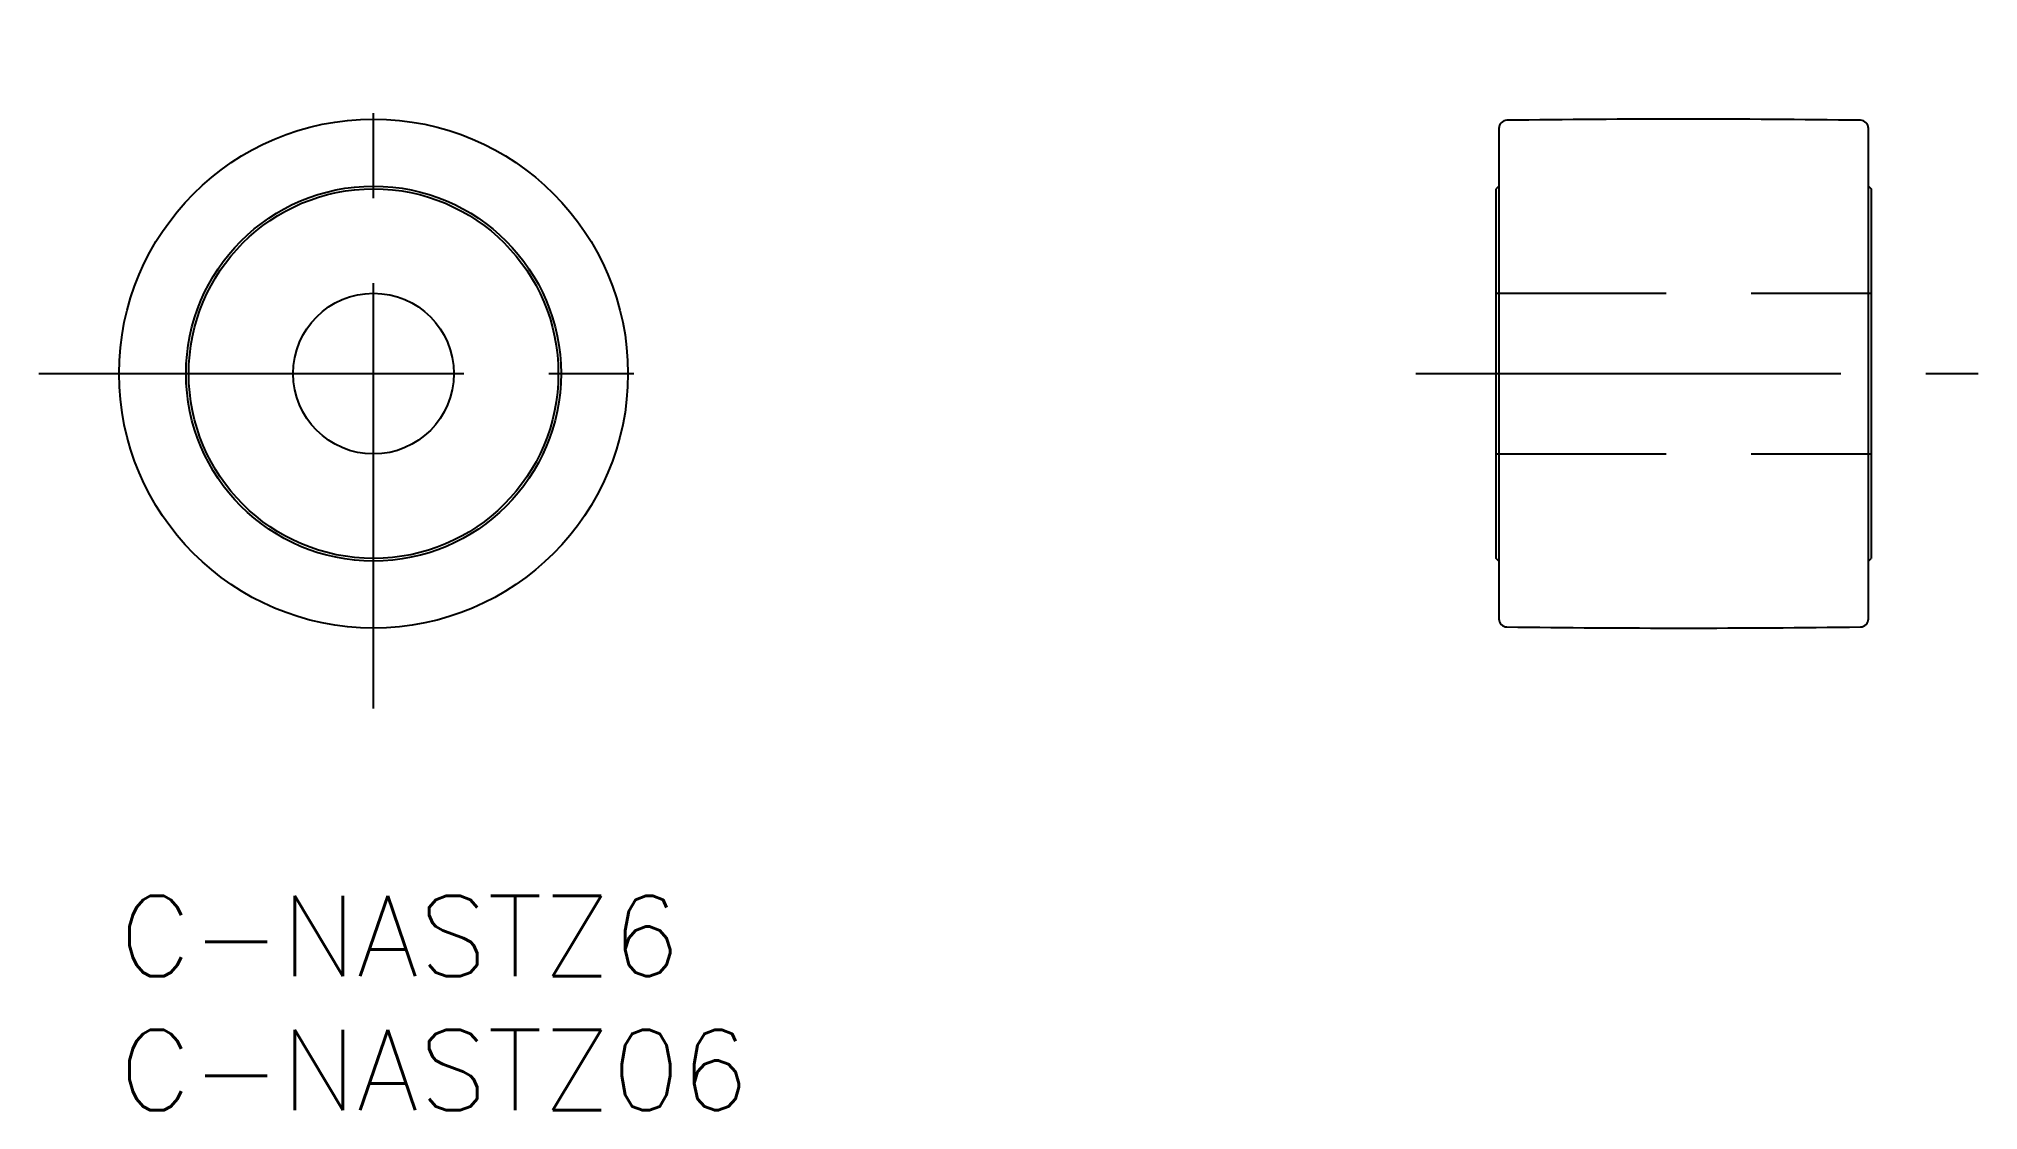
# Model space of a CAD drawing. Extents: x -3 to 69.4, y -8 to 32.
import ezdxf

# ---------------------------------------------------------------- set-up
doc = ezdxf.new("R2010")
doc.units = 0
doc.header["$LTSCALE"] = 0.5
doc.linetypes.add('CENTER', pattern=[50.8, 31.75, -6.35, 6.35, -6.35])
doc.linetypes.add('DASHED', pattern=[19.05, 12.7, -6.35])
for name, color, linetype in [('MSM_CENTER', 1, 'CENTER'), ('MSM_CONTINUOUS', 7, 'CONTINUOUS'), ('MSM_DASHED', 4, 'DASHED'), ('MSM_PART_NUMBER', 7, 'CONTINUOUS')]:
    doc.layers.add(name, color=color, linetype=linetype)
doc.styles.get("Standard").update_dxf_attribs({"font": 'txt.shx', "height": 3, "bigfont": 'bigfont.shx'})

# ---------------------------------------------------------------- blocks, each defined once
blk = doc.blocks.new('*U14')
at = {"layer": 'MSM_PART_NUMBER'}
blk.add_text('C-NASTZ6', height=3, dxfattribs=at).set_placement((0, -3))
blk = doc.blocks.new('*U15')
at = {"layer": 'MSM_PART_NUMBER'}
blk.add_text('C-NASTZ06', height=3, dxfattribs=at).set_placement((0, -8))

msp = doc.modelspace()

# ---------------------------------------------------------------- linework, layer by layer
at = {"layer": 'MSM_CENTER'}
for p, q in [((9.5, 7), (9.5, 32)), ((-3, 19.5), (22, 19.5)), ((48.42, 19.5), (69.42, 19.5))]:
    msp.add_line(p, q, dxfattribs=at)
at = {"layer": 'MSM_CONTINUOUS'}
for p, q in [((51.52, 28.656), (51.52, 10.344)), ((65.32, 10.344), (65.32, 28.656)), ((51.52, 26.5), (51.42, 26.4)), ((51.42, 12.6), (51.42, 26.4)), ((65.32, 26.5), (65.42, 26.4)), ((65.42, 26.4), (65.42, 12.6)), ((51.52, 12.5), (51.42, 12.6)), ((65.32, 12.5), (65.42, 12.6))]:
    msp.add_line(p, q, dxfattribs=at)
for radius in [9.5, 7, 6.9, 3]:
    msp.add_circle((9.5, 19.5), radius, dxfattribs=at)
for centre, radius, start, end in [((58.42, -471), 500, 89.24322, 90.75678), ((51.82, 28.656), 0.3, 90.75678, 180), ((65.02, 28.656), 0.3, 0, 89.24322), ((51.82, 10.344), 0.3, 180, 269.24322), ((65.02, 10.344), 0.3, 270.75678, 0), ((58.42, 510), 500, 269.24322, 270.75678)]:
    msp.add_arc(centre, radius, start, end, dxfattribs=at)
at = {"layer": 'MSM_DASHED'}
for p, q in [((51.42, 22.5), (65.42, 22.5)), ((51.42, 16.5), (65.42, 16.5))]:
    msp.add_line(p, q, dxfattribs=at)

# ---------------------------------------------------------------- block references
at = {"layer": 'MSM_CONTINUOUS'}
for name in ['*U14', '*U15']:
    msp.add_blockref(name, (0, 0), dxfattribs=at)

doc.saveas('drawing.dxf')
